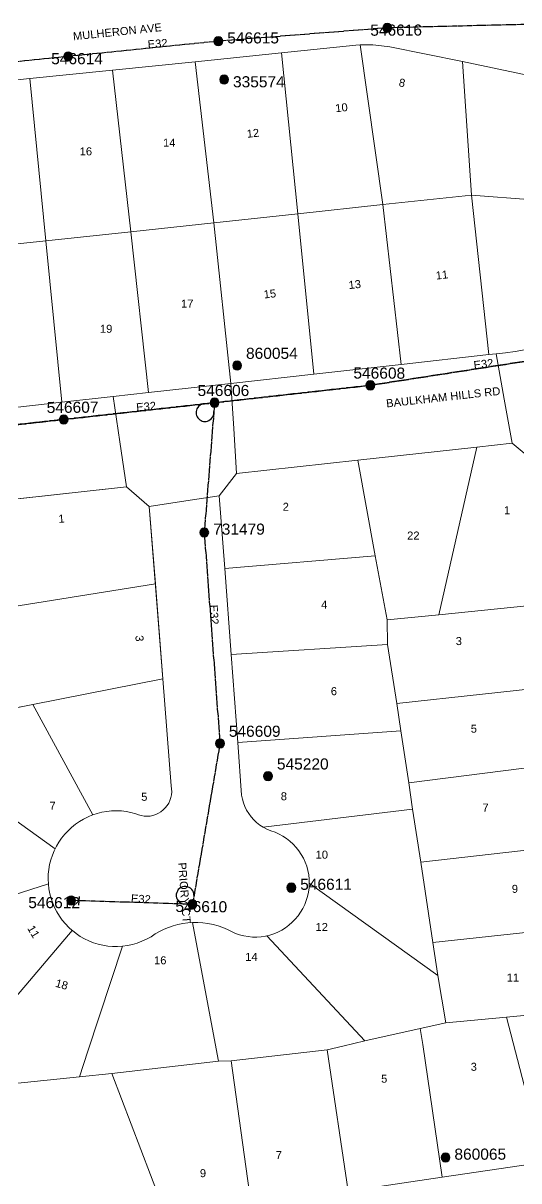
# Model space of a CAD drawing. Header units: metres. Extents: x 311460 to 313373, y 6261260 to 6263889.
# Drawn here: x 312212.9 to 312324.6, y 6262129.1 to 6262389.6 of the extents above; entities that cross this region are included whole.
import ezdxf
from ezdxf.enums import TextEntityAlignment as Align

# ---------------------------------------------------------------- set-up
doc = ezdxf.new("R2010")
doc.units = ezdxf.units.M
doc.linetypes.add('Cable Exist OH', pattern=[1, 1, 0])
doc.layers.get('0').update_dxf_attribs({"color": 6})
doc.layers.add('Cadastre Land Parcels_SP_EXT', color=9, linetype='Continuous', lineweight=5)
doc.layers.add('Cadastre Roads_SP_EXT', color=9, linetype='Continuous', lineweight=5)
for name, color, linetype in [('Mains_HV_EXT', 7, 'Continuous'), ('Mains_LV_EXT', 7, 'Continuous'), ('Mains_SL_EXT', 7, 'Continuous'), ('SupportsOH_SP_TR_HV_LV_SL_EXT', 7, 'Continuous')]:
    doc.layers.add(name, color=color, linetype=linetype)
doc.layers.get('0').freeze()
doc.styles.add('POLE_LABEL', font='arial.ttf')
doc.styles.get("Standard").update_dxf_attribs({"font": 'arial.ttf'})

# ---------------------------------------------------------------- blocks, each defined once
blk = doc.blocks.new('POLE_EXT')
blk.add_hatch(color=256).paths.add_polyline_path([(-1, 0, 1), (1, 0, 1)])
blk.add_lwpolyline([(-1, 0, 1), (1, 0, 1)], format="xyb", close=True)
for tag, height, flags, p in [('pNumber', 2.5, 8, (-17.84, 2.07)), ('OWNED_BY', 0.2, 9, (1.35, -0.4)), ('SPECIAL_USE', 0.2, 9, (1.35, -0.8)), ('STATE', 0.2, 9, (1.35, -1)), ('cLV', 0.2, 9, (1.35, -1.4)), ('hDepth', 0.2, 9, (1.35, -1.6)), ('hDia', 0.2, 9, (1.35, -1.8)), ('cHV', 0.2, 9, (1.35, -2)), ('PARENT', 0.2, 9, (1.35, -0.6)), ('USAGE', 0.2, 9, (1.35, -1.2)), ('LBRACKET', 0.2, 9, (1.35, -2.2)), ('LExisting', 0.2, 9, (1.35, -2.4)), ('LANTNUMBER', 0.2, 9, (1.35, -2.6)), ('cLinedev', 0.2, 9, (1.35, -3.4)), ('pExisting', 0.2, 9, (1.35, -3.8)), ('pFooting', 0.2, 9, (1.35, -4.4)), ('pNew', 0.2, 9, (1.35, -4.6)), ('pRelocate', 0.2, 9, (1.35, -5)), ('pRemove', 0.2, 9, (1.35, -5.2)), ('LOther', 0.2, 9, (1.35, -2.8)), ('LRemove', 0.2, 9, (1.35, -3)), ('LEGEND', 0.2, 9, (1.35, -3.2)), ('LOCATION', 0.2, 9, (1.35, -3.6)), ('PFNUMBER', 0.2, 9, (1.35, -4)), ('NEWPFNUMBER', 0.2, 9, (1.35, -4.2)), ('pReplace', 0.2, 9, (1.35, -5.4)), ('pStay', 0.2, 9, (1.35, -5.6)), ('pType', 0.2, 9, (1.35, -5.8)), ('cspan', 0.2, 9, (1.35, -6)), ('STREETNAME', 0.2, 9, (1.35, -6.2)), ('SUBURB', 0.2, 9, (1.35, -6.4)), ('OPERATED_BY', 0.2, 9, (1.36, -7.01)), ('NOTES', 0.2, 9, (1.35, -6.6)), ('MAINTAINED_BY', 0.2, 9, (1.36, -6.81))]:
    blk.add_attdef(tag, text='', height=height, dxfattribs=dict(flags=flags)).set_placement(p, align=Align.MIDDLE_LEFT)
at = {"style": 'POLE_LABEL'}
for tag, height, flags, p in [('ASSET_NUM', 2.5, 8, (2, 2)), ('STRUCTURE_PLANT_NUMBER', 0.2, 9, (1.35, 0.03)), ('STREET_CODE', 0.2, 9, (1.35, -0.2))]:
    blk.add_attdef(tag, text='', height=height, dxfattribs=dict(at, flags=flags)).set_placement(p, align=Align.MIDDLE_LEFT)
at = {"flags": 1}
blk.add_attdef('Z', (1.35, -7.33), '', height=0.2, dxfattribs=at)
blk = doc.blocks.new('End Shackle_EXT')
blk.add_wipeout([(0, 0.25), (1.81, 0.25), (1.82, -0.25), (0, -0.25)])
blk.add_line((1.81, -1), (1.81, 1))
at = {"flags": 1}
blk.add_attdef('Z', (0, 0), '', height=0.2, dxfattribs=at)
at = {"flags": 9}
for tag, p in [('CONNECTOR_TYPE', (0, 0)), ('CONSTRUCTED_VOLTAGE', (0, -0.2)), ('OPERATING_VOLTAGE', (0, -0.6)), ('ORIENTATION', (0, -0.8)), ('OWNED_BY', (0, -1)), ('STATE', (0, -1.2)), ('NO_PHASES', (0, -0.4)), ('USAGE', (0, -1.4)), ('NOTES', (0, -1.6))]:
    blk.add_attdef(tag, text='', height=0.2, dxfattribs=at).set_placement(p, align=Align.MIDDLE_LEFT)

msp = doc.modelspace()

# ---------------------------------------------------------------- linework, layer by layer
at = {"layer": 'Cadastre Land Parcels_SP_EXT', "linetype": 'Continuous'}
for points in [[(312288.84, 6262384.7), (312287.88, 6262384.67), (312271.13, 6262382.9), (312274.78, 6262346.72), (312293.94, 6262348.78), (312288.84, 6262384.7)], [(312313.92, 6262350.92), (312311.88, 6262380.95), (312295.52, 6262384.28), (312293.61, 6262384.52), (312291.69, 6262384.68), (312289.76, 6262384.73), (312288.84, 6262384.7), (312293.94, 6262348.78), (312313.92, 6262350.92)], [(312274.78, 6262346.72), (312271.13, 6262382.9), (312251.64, 6262380.89), (312255.88, 6262344.66), (312274.78, 6262346.72)], [(312251.64, 6262380.89), (312233.02, 6262379), (312237.14, 6262342.67), (312255.88, 6262344.66), (312251.64, 6262380.89)], [(312345.64, 6262373.85), (312311.88, 6262380.95), (312313.92, 6262350.92), (312327.65, 6262349.85), (312345.64, 6262373.85)], [(312217.99, 6262340.62), (312214.4, 6262377.11), (312194.89, 6262375.13), (312198.77, 6262338.56), (312217.99, 6262340.62)], [(312237.14, 6262342.67), (312233.02, 6262379), (312214.4, 6262377.11), (312217.99, 6262340.62), (312237.14, 6262342.67)], [(312317.82, 6262315.02), (312313.92, 6262350.92), (312293.94, 6262348.78), (312298.06, 6262312.83), (312317.82, 6262315.02)], [(312327.65, 6262349.85), (312313.92, 6262350.92), (312317.82, 6262315.02), (312319.44, 6262315.16), (312321.59, 6262315.41), (312323.73, 6262315.74), (312325.86, 6262316.13), (312327.98, 6262316.59), (312330.08, 6262317.11), (312332.16, 6262317.71), (312334.22, 6262318.38), (312336.25, 6262319.11), (312338.26, 6262319.91), (312340.25, 6262320.78), (312342.2, 6262321.71), (312342.84, 6262322.04), (312330.68, 6262344.27), (312327.65, 6262349.85)], [(312298.06, 6262312.83), (312293.94, 6262348.78), (312274.78, 6262346.72), (312278.42, 6262310.65), (312298.06, 6262312.83)], [(312278.42, 6262310.65), (312274.78, 6262346.72), (312255.88, 6262344.66), (312259.7, 6262308.54), (312278.42, 6262310.65)], [(312259.7, 6262308.54), (312255.88, 6262344.66), (312237.14, 6262342.67), (312241.17, 6262306.47), (312259.7, 6262308.54)], [(312221.62, 6262304.31), (312217.99, 6262340.62), (312198.77, 6262338.56), (312202.38, 6262302.18), (312221.62, 6262304.31)], [(312241.17, 6262306.47), (312237.14, 6262342.67), (312217.99, 6262340.62), (312221.62, 6262304.31), (312233.16, 6262305.59), (312241.17, 6262306.47)], [(312306.54, 6262256.45), (312315.13, 6262294.21), (312288.28, 6262291.25), (312292.18, 6262269.78), (312294.89, 6262255.36), (312306.54, 6262256.45)], [(312328.38, 6262290.68), (312323.09, 6262295.09), (312315.13, 6262294.21), (312306.54, 6262256.45), (312332.96, 6262259.19), (312328.38, 6262290.68)], [(312258.31, 6262266.91), (312292.18, 6262269.78), (312288.28, 6262291.25), (312260.98, 6262288.24), (312257.09, 6262283.25), (312258.31, 6262266.91)], [(312242.69, 6262263.42), (312241.32, 6262280.84), (312236.2, 6262285.24), (312202.72, 6262281.58), (312204.17, 6262257.32), (312242.69, 6262263.42)], [(312259.76, 6262247.51), (312294.99, 6262249.8), (312294.89, 6262255.36), (312292.18, 6262269.78), (312258.31, 6262266.91), (312259.76, 6262247.51)], [(312215.11, 6262236.31), (312244.36, 6262242.1), (312242.69, 6262263.42), (312204.17, 6262257.32), (312205.52, 6262234.41), (312215.11, 6262236.31)], [(312335.65, 6262240.69), (312332.96, 6262259.19), (312306.54, 6262256.45), (312294.89, 6262255.36), (312294.99, 6262249.8), (312297.09, 6262236.53), (312335.65, 6262240.69)], [(312261.23, 6262227.73), (312297.99, 6262230.37), (312297.09, 6262236.53), (312294.99, 6262249.8), (312259.76, 6262247.51), (312261.23, 6262227.73)], [(312228.57, 6262211.45), (312229.58, 6262211.79), (312230.65, 6262212.05), (312231.73, 6262212.24), (312232.83, 6262212.35), (312233.93, 6262212.38), (312235.03, 6262212.34), (312236.12, 6262212.21), (312237.2, 6262212), (312238.27, 6262211.72), (312238.88, 6262211.47), (312239.52, 6262211.29), (312240.17, 6262211.18), (312240.83, 6262211.16), (312241.49, 6262211.21), (312242.14, 6262211.34), (312242.77, 6262211.54), (312243.38, 6262211.82), (312243.94, 6262212.16), (312244.46, 6262212.57), (312244.93, 6262213.04), (312245.35, 6262213.56), (312245.69, 6262214.12), (312245.98, 6262214.72), (312246.18, 6262215.35), (312246.32, 6262216), (312246.37, 6262216.66), (312246.35, 6262217.32), (312246.25, 6262217.98), (312244.36, 6262242.09), (312215.11, 6262236.31), (312228.57, 6262211.45)], [(312338.14, 6262223.54), (312335.65, 6262240.69), (312297.09, 6262236.53), (312297.99, 6262230.37), (312299.78, 6262218.69), (312338.14, 6262223.54)], [(312228.57, 6262211.45), (312215.11, 6262236.31), (312186.41, 6262230.63), (312186.54, 6262227.89), (312220.09, 6262203.79), (312220.39, 6262204.39), (312220.95, 6262205.34), (312221.58, 6262206.25), (312222.27, 6262207.1), (312223.02, 6262207.91), (312223.82, 6262208.66), (312224.68, 6262209.35), (312225.58, 6262209.98), (312226.53, 6262210.53), (312227.52, 6262211.02), (312228.54, 6262211.44), (312228.57, 6262211.45)], [(312266.95, 6262208.69), (312300.64, 6262212.77), (312299.78, 6262218.69), (312297.99, 6262230.37), (312261.23, 6262227.73), (312262.11, 6262215.92), (312262.29, 6262215.03), (312262.53, 6262214.17), (312262.85, 6262213.33), (312263.25, 6262212.52), (312263.71, 6262211.75), (312264.24, 6262211.03), (312264.84, 6262210.36), (312265.49, 6262209.74), (312266.19, 6262209.18), (312266.95, 6262208.69)], [(312220.09, 6262203.79), (312186.54, 6262227.89), (312188.14, 6262217.3), (312192.34, 6262187.54), (312218.59, 6262195.97), (312218.55, 6262197), (312218.58, 6262198.1), (312218.69, 6262199.19), (312218.88, 6262200.28), (312219.14, 6262201.34), (312219.49, 6262202.39), (312219.9, 6262203.41), (312220.09, 6262203.79)], [(312340.8, 6262205.19), (312338.14, 6262223.54), (312299.78, 6262218.69), (312300.64, 6262212.77), (312302.47, 6262200.84), (312340.8, 6262205.19)], [(312302.47, 6262200.84), (312300.64, 6262212.77), (312266.95, 6262208.69), (312267.81, 6262208.23), (312268.72, 6262207.87), (312269.65, 6262207.54), (312270.55, 6262207.14), (312271.41, 6262206.67), (312272.23, 6262206.14), (312273.01, 6262205.54), (312273.73, 6262204.88), (312274.4, 6262204.16), (312275.01, 6262203.39), (312275.56, 6262202.57), (312276.04, 6262201.72), (312276.45, 6262200.83), (312276.79, 6262199.9), (312277.05, 6262198.96), (312277.23, 6262197.99), (312277.34, 6262197.02), (312277.36, 6262196.11), (312306.32, 6262175.31), (312305.2, 6262182.73), (312302.47, 6262200.84)], [(312343.46, 6262186.91), (312340.8, 6262205.19), (312302.47, 6262200.84), (312305.2, 6262182.73), (312343.46, 6262186.91)], [(312223.93, 6262185.48), (312223.18, 6262186.16), (312222.42, 6262186.95), (312221.72, 6262187.8), (312221.08, 6262188.69), (312220.5, 6262189.63), (312220, 6262190.61), (312219.57, 6262191.62), (312219.21, 6262192.66), (312218.93, 6262193.73), (312218.72, 6262194.81), (312218.59, 6262195.9), (312218.59, 6262195.97), (312192.34, 6262187.54), (312192.59, 6262185.81), (312195.19, 6262167.41), (312195.84, 6262162.77), (312205.5, 6262163.76), (312223.93, 6262185.48)], [(312306.32, 6262175.31), (312277.36, 6262196.11), (312277.36, 6262196.03), (312277.31, 6262195.05), (312277.18, 6262194.08), (312276.98, 6262193.12), (312276.69, 6262192.18), (312276.33, 6262191.27), (312275.9, 6262190.39), (312275.4, 6262189.54), (312274.84, 6262188.74), (312274.21, 6262187.98), (312273.52, 6262187.29), (312272.78, 6262186.64), (312271.99, 6262186.06), (312271.15, 6262185.54), (312270.28, 6262185.09), (312269.37, 6262184.72), (312268.44, 6262184.42), (312267.79, 6262184.26), (312289.87, 6262160.61), (312302.37, 6262163.4), (312308.08, 6262164.64), (312306.32, 6262175.31)], [(312256.41, 6262158.86), (312251.07, 6262187.24), (312249.97, 6262187.16), (312248.87, 6262187.01), (312247.78, 6262186.79), (312246.71, 6262186.5), (312245.66, 6262186.15), (312244.64, 6262185.72), (312243.64, 6262185.23), (312242.68, 6262184.68), (312241.72, 6262184.05), (312240.72, 6262183.5), (312239.68, 6262183.02), (312238.61, 6262182.62), (312237.51, 6262182.3), (312236.39, 6262182.06), (312235.26, 6262181.91), (312227.48, 6262158.29), (312225.57, 6262152.5), (312232.9, 6262153.25), (312256.94, 6262156.05), (312256.41, 6262158.86)], [(312267.79, 6262184.26), (312267.49, 6262184.19), (312266.51, 6262184.04), (312265.53, 6262183.97), (312264.55, 6262183.98), (312263.58, 6262184.07), (312262.61, 6262184.23), (312261.66, 6262184.48), (312260.73, 6262184.79), (312259.83, 6262185.19), (312258.96, 6262185.65), (312257.89, 6262186.1), (312256.8, 6262186.48), (312255.68, 6262186.79), (312254.54, 6262187.02), (312253.39, 6262187.17), (312252.23, 6262187.24), (312251.07, 6262187.24), (312256.41, 6262158.86), (312256.94, 6262156.05), (312259.73, 6262156.15), (312281.37, 6262158.58), (312284.9, 6262159.42), (312289.87, 6262160.61), (312267.79, 6262184.26)], [(312346.2, 6262168.3), (312343.46, 6262186.91), (312305.2, 6262182.73), (312306.32, 6262175.31), (312308.08, 6262164.64), (312321.81, 6262165.93), (312346.2, 6262168.3)], [(312235.26, 6262181.91), (312234.16, 6262181.85), (312233.06, 6262181.86), (312231.96, 6262181.96), (312230.87, 6262182.13), (312229.8, 6262182.38), (312228.75, 6262182.71), (312227.73, 6262183.11), (312226.73, 6262183.59), (312225.78, 6262184.13), (312224.86, 6262184.74), (312224, 6262185.42), (312223.93, 6262185.48), (312205.5, 6262163.76), (312195.84, 6262162.77), (312196.56, 6262157.71), (312197.11, 6262153.89), (312197.69, 6262149.65), (312197.83, 6262149.66), (312225.57, 6262152.5), (312227.48, 6262158.29), (312235.26, 6262181.91)], [(312347.31, 6262160.65), (312346.2, 6262168.3), (312321.81, 6262165.93), (312323.3, 6262160.18), (312330.29, 6262133.34), (312346.48, 6262135.75), (312350.18, 6262140.94), (312347.31, 6262160.65)], [(312323.3, 6262160.18), (312321.81, 6262165.93), (312308.08, 6262164.64), (312302.37, 6262163.4), (312302.9, 6262159.78), (312307.27, 6262129.92), (312330.29, 6262133.34), (312323.3, 6262160.18)], [(312284.9, 6262159.42), (312281.37, 6262158.58), (312286.09, 6262126.78), (312307.27, 6262129.92), (312302.9, 6262159.78), (312302.37, 6262163.4), (312289.87, 6262160.61), (312284.9, 6262159.42)], [(312286.09, 6262126.78), (312281.37, 6262158.58), (312259.73, 6262156.15), (312264.23, 6262124.26), (312264.29, 6262124.25), (312265.72, 6262124.06), (312267.15, 6262123.96), (312286.09, 6262126.78)], [(312264.23, 6262124.26), (312259.73, 6262156.15), (312256.94, 6262156.05), (312232.9, 6262153.25), (312243.75, 6262124.81), (312244.06, 6262125.02), (312245.01, 6262125.58), (312246, 6262126.06), (312247.02, 6262126.47), (312248.07, 6262126.81), (312249.13, 6262127.08), (312250.22, 6262127.26), (312251.32, 6262127.37), (312252.42, 6262127.39), (312253.52, 6262127.34), (312254.61, 6262127.21), (312255.69, 6262127), (312256.76, 6262126.71), (312257.8, 6262126.35), (312258.81, 6262125.91), (312260.14, 6262125.36), (312261.5, 6262124.91), (312262.88, 6262124.54), (312264.23, 6262124.26)]]:
    msp.add_lwpolyline(points, close=True, dxfattribs=at)
msp.add_lwpolyline([(312243.75, 6262124.81), (312232.9, 6262153.25), (312225.57, 6262152.5), (312197.83, 6262149.66)], dxfattribs=at)
at = {"layer": 'Cadastre Roads_SP_EXT', "linetype": 'Continuous'}
for points in [[(312194.89, 6262375.13), (312214.4, 6262377.11), (312233.02, 6262379), (312251.64, 6262380.89), (312271.13, 6262382.9), (312287.88, 6262384.67), (312288.84, 6262384.7), (312289.76, 6262384.73), (312291.69, 6262384.68), (312293.61, 6262384.52), (312295.52, 6262384.28), (312311.88, 6262380.95), (312345.64, 6262373.85)], [(312182.44, 6262279.36), (312236.2, 6262285.24), (312236.2, 6262285.24), (312234.69, 6262295.38), (312233.16, 6262305.59), (312221.62, 6262304.31), (312202.38, 6262302.18)], [(312347.61, 6262128.08), (312346.48, 6262135.75), (312330.29, 6262133.34), (312307.27, 6262129.92), (312286.09, 6262126.78)]]:
    msp.add_lwpolyline(points, dxfattribs=at)
for points in [[(312323.09, 6262295.09), (312321.29, 6262305), (312319.44, 6262315.16), (312317.82, 6262315.02), (312298.06, 6262312.83), (312278.42, 6262310.65), (312259.7, 6262308.54), (312260.34, 6262298.39), (312260.98, 6262288.24), (312288.28, 6262291.25), (312315.13, 6262294.21), (312323.09, 6262295.09)], [(312258.31, 6262266.91), (312257.09, 6262283.25), (312250.52, 6262282.25), (312241.32, 6262280.84), (312244.36, 6262242.09), (312246.25, 6262217.98), (312246.35, 6262217.32), (312246.37, 6262216.66), (312246.32, 6262216), (312246.18, 6262215.35), (312245.98, 6262214.72), (312245.69, 6262214.12), (312245.35, 6262213.56), (312244.93, 6262213.04), (312244.46, 6262212.57), (312243.94, 6262212.16), (312243.38, 6262211.82), (312242.77, 6262211.54), (312242.14, 6262211.34), (312241.49, 6262211.21), (312240.83, 6262211.16), (312240.17, 6262211.18), (312239.52, 6262211.29), (312238.88, 6262211.47), (312238.27, 6262211.72), (312237.2, 6262212), (312236.12, 6262212.21), (312235.03, 6262212.34), (312233.93, 6262212.38), (312232.83, 6262212.35), (312231.73, 6262212.24), (312230.65, 6262212.05), (312229.58, 6262211.79), (312228.57, 6262211.45), (312228.54, 6262211.44), (312227.52, 6262211.02), (312226.53, 6262210.53), (312225.58, 6262209.98), (312224.68, 6262209.35), (312223.82, 6262208.66), (312223.02, 6262207.91), (312222.27, 6262207.1), (312221.58, 6262206.25), (312220.95, 6262205.34), (312220.39, 6262204.39), (312220.09, 6262203.79), (312219.9, 6262203.41), (312219.49, 6262202.39), (312219.14, 6262201.34), (312218.88, 6262200.28), (312218.69, 6262199.19), (312218.58, 6262198.1), (312218.55, 6262197), (312218.59, 6262195.97), (312218.59, 6262195.9), (312218.72, 6262194.81), (312218.93, 6262193.73), (312219.21, 6262192.66), (312219.57, 6262191.62), (312220, 6262190.61), (312220.5, 6262189.63), (312221.08, 6262188.69), (312221.72, 6262187.8), (312222.42, 6262186.95), (312223.18, 6262186.16), (312223.93, 6262185.48), (312224, 6262185.42), (312224.86, 6262184.74), (312225.78, 6262184.13), (312226.73, 6262183.59), (312227.73, 6262183.11), (312228.75, 6262182.71), (312229.8, 6262182.38), (312230.87, 6262182.13), (312231.96, 6262181.96), (312233.06, 6262181.86), (312234.16, 6262181.85), (312235.26, 6262181.91), (312236.39, 6262182.06), (312237.51, 6262182.3), (312238.61, 6262182.62), (312239.68, 6262183.02), (312240.72, 6262183.5), (312241.72, 6262184.05), (312242.68, 6262184.68), (312243.64, 6262185.23), (312244.64, 6262185.72), (312245.66, 6262186.15), (312246.71, 6262186.5), (312247.78, 6262186.79), (312248.87, 6262187.01), (312249.97, 6262187.16), (312251.07, 6262187.24), (312252.23, 6262187.24), (312253.39, 6262187.17), (312254.54, 6262187.02), (312255.68, 6262186.79), (312256.8, 6262186.48), (312257.89, 6262186.1), (312258.96, 6262185.65), (312259.83, 6262185.19), (312260.73, 6262184.79), (312261.66, 6262184.48), (312262.61, 6262184.23), (312263.58, 6262184.07), (312264.55, 6262183.98), (312265.53, 6262183.97), (312266.51, 6262184.04), (312267.49, 6262184.19), (312267.79, 6262184.26), (312268.44, 6262184.42), (312269.37, 6262184.72), (312270.28, 6262185.09), (312271.15, 6262185.54), (312271.99, 6262186.06), (312272.78, 6262186.64), (312273.52, 6262187.29), (312274.21, 6262187.98), (312274.84, 6262188.74), (312275.4, 6262189.54), (312275.9, 6262190.39), (312276.33, 6262191.27), (312276.69, 6262192.18), (312276.98, 6262193.12), (312277.18, 6262194.08), (312277.31, 6262195.05), (312277.36, 6262196.03), (312277.36, 6262196.11), (312277.34, 6262197.02), (312277.23, 6262197.99), (312277.05, 6262198.96), (312276.79, 6262199.9), (312276.45, 6262200.83), (312276.04, 6262201.72), (312275.56, 6262202.57), (312275.01, 6262203.39), (312274.4, 6262204.16), (312273.73, 6262204.88), (312273.01, 6262205.54), (312272.23, 6262206.14), (312271.41, 6262206.67), (312270.55, 6262207.14), (312269.65, 6262207.54), (312268.72, 6262207.87), (312267.81, 6262208.23), (312266.95, 6262208.69), (312266.19, 6262209.18), (312265.49, 6262209.74), (312264.84, 6262210.36), (312264.24, 6262211.03), (312263.71, 6262211.75), (312263.25, 6262212.52), (312262.85, 6262213.33), (312262.53, 6262214.17), (312262.29, 6262215.03), (312262.11, 6262215.92), (312261.23, 6262227.73), (312259.76, 6262247.51), (312258.31, 6262266.91)]]:
    msp.add_lwpolyline(points, close=True, dxfattribs=at)
at = {"layer": 'Mains_HV_EXT', "linetype": 'Cable Exist OH'}
msp.add_lwpolyline([(312336.66, 6262315.17), (312291.12, 6262308.11), (312256.02, 6262304.19), (312184.14, 6262296.23)], dxfattribs=at)
at = {"layer": 'Mains_LV_EXT', "linetype": 'Cable Exist OH'}
for points in [[(312294.92, 6262388.53), (312256.88, 6262385.53)], [(312330.5, 6262389.41), (312294.92, 6262388.53)], [(312256.88, 6262385.53), (312223.05, 6262382.1)], [(312223.05, 6262382.1), (312184.23, 6262378.16)], [(312291.12, 6262308.11), (312336.66, 6262315.17)], [(312256.02, 6262304.19), (312291.12, 6262308.11)], [(312256.02, 6262304.19), (312222.06, 6262300.42)], [(312256.02, 6262304.19), (312253.7, 6262275)], [(312222.06, 6262300.42), (312184.14, 6262296.23)], [(312253.7, 6262275), (312257.24, 6262227.53)], [(312257.24, 6262227.53), (312251.05, 6262191.33)]]:
    msp.add_lwpolyline(points, dxfattribs=at)
at = {"layer": 'Mains_LV_EXT', "linetype": 'Continuous'}
for points in [[(312254.03, 6262303.98, 2.7802), (312255.86, 6262302.2)], [(312251.39, 6262193.3, 2.198108), (312249.06, 6262191.39)]]:
    msp.add_lwpolyline(points, format="xyb", dxfattribs=at)
at = {"layer": 'Mains_SL_EXT', "linetype": 'Cable Exist OH'}
for points in [[(312294.92, 6262388.53), (312256.88, 6262385.53), (312223.05, 6262382.1)], [(312330.5, 6262389.41), (312294.92, 6262388.53)], [(312223.05, 6262382.1), (312184.23, 6262378.16), (312147.52, 6262374.44)], [(312184.14, 6262296.23), (312222.06, 6262300.42), (312256.02, 6262304.19)], [(312256.02, 6262304.19), (312253.7, 6262275), (312257.24, 6262227.53)], [(312257.24, 6262227.53), (312251.05, 6262191.33)]]:
    msp.add_lwpolyline(points, dxfattribs=at)

# ---------------------------------------------------------------- block references
at = {"layer": 'SupportsOH_SP_TR_HV_LV_SL_EXT'}
ref = msp.add_blockref('POLE_EXT', (312256.88, 6262385.53), dxfattribs=at)
ref.add_attrib('ASSET_NUM', '546615', dxfattribs={"layer": '0', "height": 2.5, "style": 'POLE_LABEL'}).set_placement((312258.88, 6262386.28), align=Align.MIDDLE_LEFT)
ref = msp.add_blockref('POLE_EXT', (312294.92, 6262388.53), dxfattribs=at)
ref.add_attrib('ASSET_NUM', '546616', dxfattribs={"layer": '0', "height": 2.5, "rotation": 0.1726, "style": 'POLE_LABEL'}).set_placement((312296.92, 6262389.28), align=Align.TOP_CENTER)
ref = msp.add_blockref('POLE_EXT', (312223.05, 6262382.1), dxfattribs=at)
ref.add_attrib('ASSET_NUM', '546614', dxfattribs={"layer": '0', "height": 2.5, "style": 'POLE_LABEL'}).set_placement((312225.05, 6262382.85), align=Align.TOP_CENTER)
ref = msp.add_blockref('POLE_EXT', (312258.18, 6262376.91), dxfattribs=at)
ref.add_attrib('ASSET_NUM', '335574', dxfattribs={"layer": '0', "height": 2.5, "style": 'POLE_LABEL'}).set_placement((312260.18, 6262377.66), align=Align.TOP_LEFT)
ref = msp.add_blockref('POLE_EXT', (312261.11, 6262312.56), dxfattribs=at)
ref.add_attrib('ASSET_NUM', '860054', dxfattribs={"layer": '0', "height": 2.5, "style": 'POLE_LABEL'}).set_placement((312263.11, 6262313.31), align=Align.BOTTOM_LEFT)
ref = msp.add_blockref('POLE_EXT', (312291.12, 6262308.11), dxfattribs=at)
ref.add_attrib('ASSET_NUM', '546608', dxfattribs={"layer": '0', "height": 2.5, "rotation": 359.7897, "style": 'POLE_LABEL'}).set_placement((312293.12, 6262308.86), align=Align.BOTTOM_CENTER)
ref = msp.add_blockref('POLE_EXT', (312256.02, 6262304.19), dxfattribs=at)
ref.add_attrib('ASSET_NUM', '546606', dxfattribs={"layer": '0', "height": 2.5, "rotation": 359.9616, "style": 'POLE_LABEL'}).set_placement((312258.02, 6262304.95), align=Align.BOTTOM_CENTER)
ref = msp.add_blockref('POLE_EXT', (312222.06, 6262300.42), dxfattribs=at)
ref.add_attrib('ASSET_NUM', '546607', dxfattribs={"layer": '0', "height": 2.5, "rotation": 0.3443, "style": 'POLE_LABEL'}).set_placement((312224.06, 6262301.17), align=Align.BOTTOM_CENTER)
ref = msp.add_blockref('POLE_EXT', (312253.7, 6262275), dxfattribs=at)
ref.add_attrib('ASSET_NUM', '731479', dxfattribs={"layer": '0', "height": 2.5, "style": 'POLE_LABEL'}).set_placement((312255.7, 6262275.75), align=Align.MIDDLE_LEFT)
ref = msp.add_blockref('POLE_EXT', (312257.24, 6262227.53), dxfattribs=at)
ref.add_attrib('ASSET_NUM', '546609', dxfattribs={"layer": '0', "height": 2.5, "style": 'POLE_LABEL'}).set_placement((312259.24, 6262228.28), align=Align.BOTTOM_LEFT)
ref = msp.add_blockref('POLE_EXT', (312268.07, 6262220.17), dxfattribs=at)
ref.add_attrib('ASSET_NUM', '545220', dxfattribs={"layer": '0', "height": 2.5, "style": 'POLE_LABEL'}).set_placement((312270.07, 6262220.92), align=Align.BOTTOM_LEFT)
ref = msp.add_blockref('POLE_EXT', (312273.31, 6262195.1), dxfattribs=at)
ref.add_attrib('ASSET_NUM', '546611', dxfattribs={"layer": '0', "height": 2.5, "style": 'POLE_LABEL'}).set_placement((312275.31, 6262195.85), align=Align.MIDDLE_LEFT)
ref = msp.add_blockref('POLE_EXT', (312251.05, 6262191.33), dxfattribs=at)
ref.add_attrib('ASSET_NUM', '546610', dxfattribs={"layer": '0', "height": 2.5, "rotation": 359.4699, "style": 'POLE_LABEL'}).set_placement((312253.05, 6262192.08), align=Align.TOP_CENTER)
ref = msp.add_blockref('POLE_EXT', (312308.05, 6262134.38), dxfattribs=at)
ref.add_attrib('ASSET_NUM', '860065', dxfattribs={"layer": '0', "height": 2.5, "style": 'POLE_LABEL'}).set_placement((312310.05, 6262135.13), align=Align.MIDDLE_LEFT)

# ---------------------------------------------------------------- texts
at = {"layer": 'Cadastre Land Parcels_SP_EXT'}
for s, rotation, p in [('8', 348.0723, (312297.4, 6262375.44)), ('10', 5.7906, (312283.31, 6262369.55)), ('12', 5.7902, (312263.36, 6262363.79)), ('11', 6.3352, (312305.94, 6262331.89)), ('15', 6.3656, (312267.19, 6262327.64)), ('13', 6.3657, (312286.3, 6262329.75)), ('1', 4.277, (312220.91, 6262277.16)), ('3', 274.012, (312238.18, 6262251.8)), ('11', 300.5034, (312213.77, 6262185.96)), ('18', 344.4406, (312220.02, 6262172.83))]:
    msp.add_text(s, height=1.8, rotation=rotation, dxfattribs=at).set_placement(p)
for s, p in [('14', (312244.42, 6262361.8)), ('16', (312225.64, 6262359.85)), ('17', (312248.47, 6262325.59)), ('19', (312230.21, 6262319.93)), ('2', (312271.37, 6262279.88)), ('1', (312321.22, 6262279.12)), ('22', (312299.4, 6262273.41)), ('4', (312280.03, 6262257.87)), ('3', (312310.35, 6262249.67)), ('6', (312282.21, 6262238.39)), ('5', (312313.73, 6262229.96)), ('5', (312239.5, 6262214.63)), ('8', (312270.94, 6262214.75)), ('7', (312218.85, 6262212.63)), ('7', (312316.37, 6262212.21)), ('10', (312278.78, 6262201.61)), ('9', (312322.98, 6262193.92)), ('12', (312278.76, 6262185.33)), ('16', (312242.39, 6262177.85)), ('14', (312262.92, 6262178.61)), ('11', (312321.84, 6262173.97)), ('3', (312313.72, 6262153.89)), ('5', (312293.54, 6262151.21)), ('7', (312269.8, 6262134.01)), ('9', (312252.72, 6262129.95))]:
    msp.add_text(s, height=1.8, dxfattribs=at).set_placement(p)
at = {"layer": 'Cadastre Roads_SP_EXT'}
for s, rotation, p in [('MULHERON AVE', 5.9605, (312224.23, 6262385.73)), ('BAULKHAM HILLS RD', 6.3254, (312294.78, 6262303.13)), ('PRIORY CT', 274.4397, (312247.82, 6262200.69))]:
    msp.add_text(s, height=1.8, rotation=rotation, dxfattribs=at).set_placement(p)
at = {"layer": 'Mains_LV_EXT'}
for rotation, p in [(4.6805, (312241.04, 6262383.92)), (7.6978, (312314.5, 6262311.73)), (5.2255, (312238.46, 6262302.25)), (273.1155, (312254.92, 6262258.69)), (357.0369, (312237.15, 6262191.78))]:
    msp.add_text('E32', height=1.8, rotation=rotation, dxfattribs=at).set_placement(p)

# ---------------------------------------------------------------- next in the draw order: block references
at = {"layer": 'Mains_LV_EXT', "rotation": 357.0369078369241}
msp.add_blockref('End Shackle_EXT', (312223.72, 6262192.21), dxfattribs=at)

# ---------------------------------------------------------------- next in the draw order: linework, layer by layer
at = {"layer": 'Mains_LV_EXT', "linetype": 'Cable Exist OH'}
msp.add_lwpolyline([(312251.05, 6262191.33), (312223.72, 6262192.21)], dxfattribs=at)

# ---------------------------------------------------------------- next in the draw order: block references
at = {"layer": 'SupportsOH_SP_TR_HV_LV_SL_EXT'}
ref = msp.add_blockref('POLE_EXT', (312223.72, 6262192.21), dxfattribs=at)
ref.add_attrib('ASSET_NUM', '546612', dxfattribs={"layer": '0', "height": 2.5, "rotation": 359.9035, "style": 'POLE_LABEL'}).set_placement((312225.72, 6262192.96), align=Align.TOP_RIGHT)

doc.saveas('drawing.dxf')
